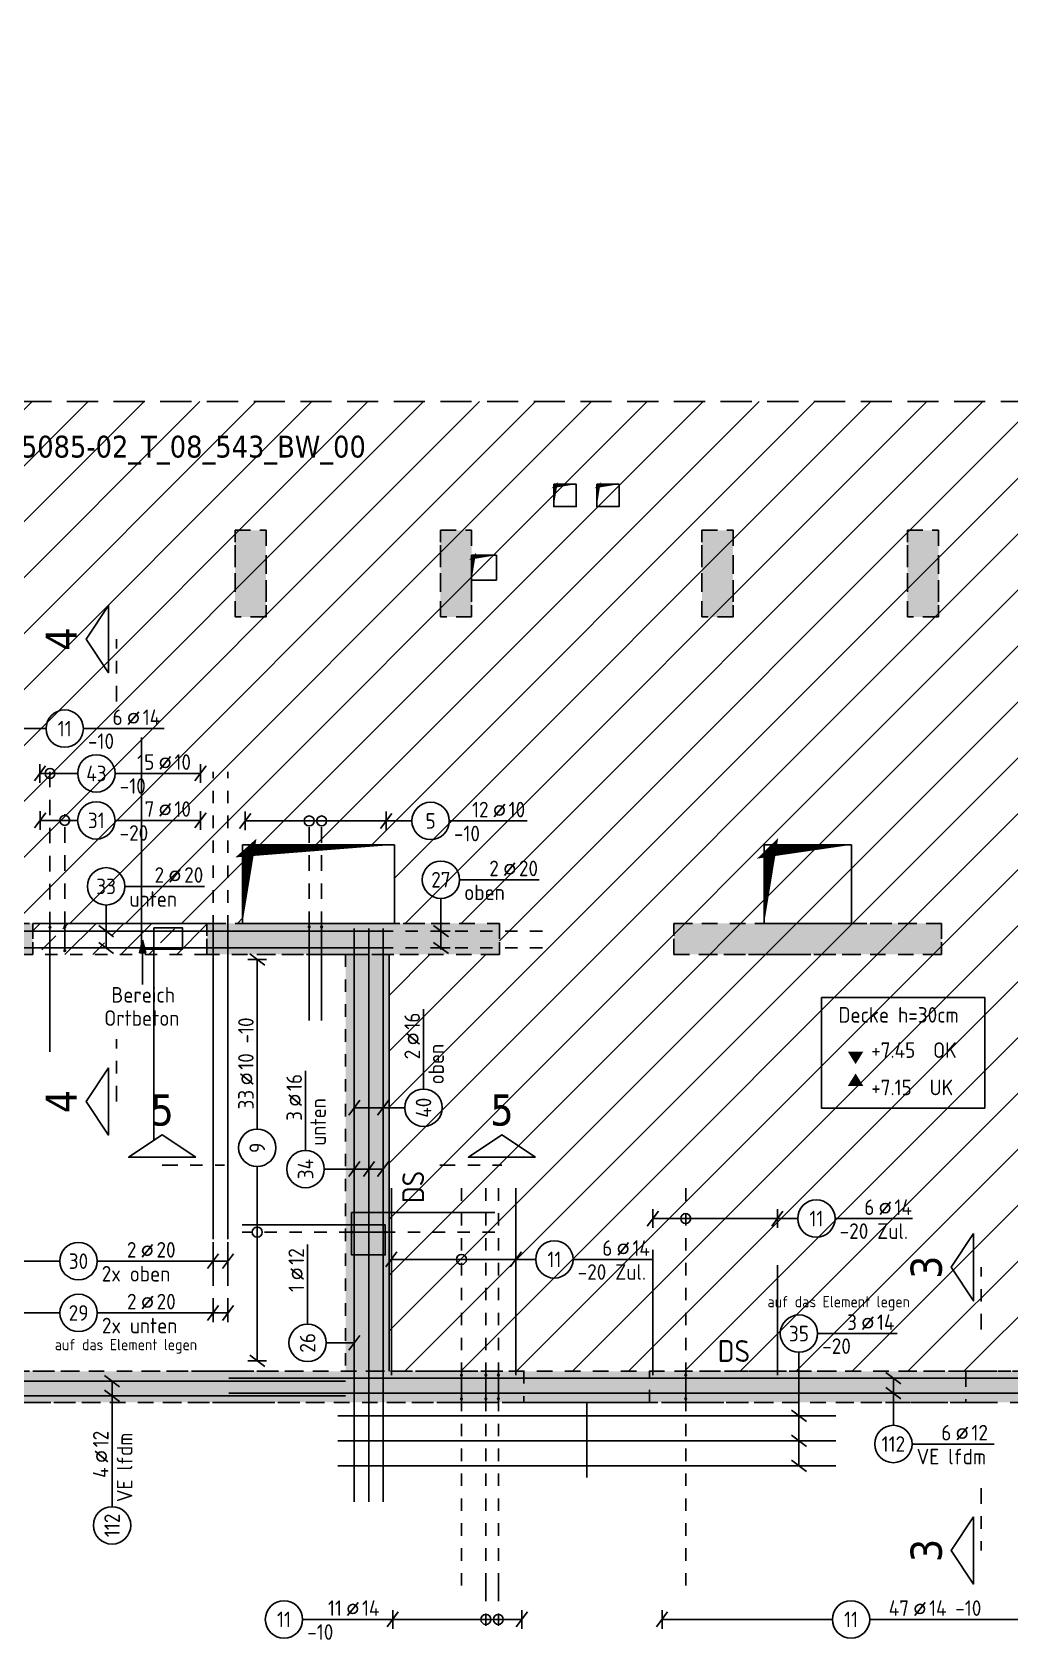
# Model space of a CAD drawing. Extents: x -5.2 to 88.6, y -7.1 to 49.1.
# Drawn here: x 26.42 to 34.27, y 22.62 to 35.52 of the extents above; entities that cross this region are included whole.
import ezdxf
from ezdxf.enums import TextEntityAlignment as Align

# ---------------------------------------------------------------- set-up
doc = ezdxf.new("R2010")
doc.units = 0
doc.header["$LTSCALE"] = 0.5
for name, pattern in [('AUSGEZOGEN', [1000.01, 1000, 0.01]), ('DASHED', [0.75, 0.5, -0.25]), ('DOT', [0.175, 0.05, -0.125]), ('HIDDEN2', [0.187, 0.125, -0.062]), ('STRICHPUNKT2', [0.55, 0.25, -0.125, 0.05, -0.125]), ('VERDECKT', [0.375, 0.25, -0.125])]:
    doc.linetypes.add(name, pattern=pattern)
for name, color, linetype in [('1.OG', 7, 'Continuous'), ('DD', 7, 'Continuous'), ('grau_hell', 7, 'Continuous'), ('grau_mittel', 7, 'Continuous'), ('HILFE', 7, 'Continuous'), ('koten', 7, 'Continuous'), ('OBJEKT', 7, 'Continuous'), ('RND', 7, 'Continuous'), ('SCHATTEN', 7, 'Continuous'), ('SCHNITTE', 7, 'Continuous'), ('SCHRAFF', 7, 'Continuous'), ('TEXT', 7, 'Continuous'), ('VERDECKT', 7, 'Continuous'), ('VERDECKT1', 7, 'Continuous')]:
    doc.layers.add(name, color=color, linetype=linetype)
doc.layers.add('NOPLOT', color=7, linetype='Continuous', plot=False)
doc.styles.add('helv', font='tahoma.ttf')
doc.styles.add('txt', font='isocp.shx')
pattern_1 = [(0, (0.988865, 56.354767), (0.01984375, 0.0396875), [0, -0.0396875])]

# ---------------------------------------------------------------- blocks, each defined once
blk = doc.blocks.new('SCHN-1')
at = {"layer": 'SCHNITTE', "color": 5, "linetype": 'Continuous'}
blk.add_lwpolyline([(0.54, 0.125), (0, 0.485), (-0.54, 0.125)], close=True, dxfattribs=at)
at = {"layer": 'SCHNITTE', "color": 6, "linetype": 'Continuous', "style": 'helv'}
blk.add_attdef('SCHN-1', text='', height=0.5, dxfattribs=at).set_placement((0, 0.635), align=Align.CENTER)
blk = doc.blocks.new('RND_LEI')
at = {"layer": 'RND', "color": 7, "linetype": 'Continuous'}
blk.add_line((1.022, 0.066), (1.19, 0.27), dxfattribs=at)
for centre, radius in [((0, 0), 0.3), ((1.106, 0.168), 0.075)]:
    blk.add_circle(centre, radius, dxfattribs=at)
at = {"layer": 'RND', "color": 7, "linetype": 'Continuous', "style": 'txt'}
blk.add_attdef('ANZ', text='', height=0.25, dxfattribs=at).set_placement((0.931, 0.057), align=Align.RIGHT)
for tag, p in [('DUM', (1.253, 0.057)), ('ABSTD', (1.674, 0.057)), ('POSTXT', (0.374, -0.327))]:
    blk.add_attdef(tag, p, '', height=0.25, dxfattribs=at)
blk.add_attdef('POSL', text='', height=0.25, dxfattribs=at).set_placement((0, 0), align=Align.MIDDLE)
blk = doc.blocks.new('lei_gre')
at = {"layer": 'RND', "color": 7, "linetype": 'Continuous'}
for p, q in [((-0.09, -0.12), (0.09, 0.12)), ((0, 0.15), (0, -0.15))]:
    blk.add_line(p, q, dxfattribs=at)
blk = doc.blocks.new('okrd_o')
at = {"layer": 'koten', "color": 7, "linetype": 'Continuous'}
blk.add_solid([(-0.125, 0.202), (0.125, 0.202), (0, 0)], dxfattribs=at)
at = {"layer": 'koten', "style": 'txt'}
blk.add_attdef('OKRD', (0.25, 0.1), '', height=0.25, dxfattribs=at)
blk = doc.blocks.new('okrd_u')
at = {"layer": 'koten', "color": 7, "linetype": 'Continuous'}
blk.add_solid([(-0.125, -0.202), (0.125, -0.202), (0, 0)], dxfattribs=at)
at = {"layer": 'koten', "style": 'txt'}
blk.add_attdef('OKRD', (0.25, -0.35), '', height=0.25, dxfattribs=at)
blk = doc.blocks.new('Pfeillinie')
at = {"layer": 'TEXT', "linetype": 'Continuous'}
blk.add_hatch(color=7, dxfattribs=at).paths.add_polyline_path([(0, 0), (-0.8, 0.2), (-0.8, 0), (-0.8, -0.2)])
at = {"layer": 'TEXT', "color": 7, "linetype": 'Continuous'}
for p, q in [((-0.8, 0), (-0.8, 0.2)), ((-0.8, 0.2), (0, 0)), ((-0.8, 0), (-0.8, -0.2)), ((-0.8, -0.2), (0, 0))]:
    blk.add_line(p, q, dxfattribs=at)

msp = doc.modelspace()

# ---------------------------------------------------------------- hatches: boundary and pattern name
at = {"layer": 'grau_hell', "linetype": 'AUSGEZOGEN'}
h = msp.add_hatch(dxfattribs=at)
h.set_pattern_fill('ANSI31', color=9, scale=0.1, style=0, double=1)
h.set_pattern_definition([(45, (0, 0.30097), (-0.2245064, 0.2245064), [])])
h.paths.add_polyline_path([(27.8228, 28.3684), (27.8228, 28.3684), (28.1078, 28.3684), (28.1078, 28.9984), (29.3278, 28.9984), (29.3278, 28.3684), (30.1728, 28.3684), (30.1728, 28.1184), (30.1728, 28.1184), (29.2853, 28.1184), (29.2853, 24.7734), (30.3678, 24.7734), (33.9178, 24.7734), (34.9278, 24.7734), (36.1728, 24.7734), (36.1728, 28.1184), (35.1228, 28.1184), (35.1228, 28.3684), (35.6728, 28.3684), (35.6728, 28.8684), (36.1728, 28.8684), (36.1728, 29.1484), (41.9977, 29.1484), (41.9977, 30.7734), (41.9978, 38.7234), (40.6978, 38.7234), (40.6978, 32.5577), (17.3228, 32.5577), (17.3228, 38.7234), (15.9978, 38.7234), (15.9978, 31.8934), (16.1878, 31.8934), (16.1878, 31.7134), (15.9978, 31.7134), (15.9978, 30.7734), (15.9978, 29.1484), (21.6478, 29.1484), (22.5328, 29.1484), (25.2978, 29.1484), (25.2978, 28.6184), (25.5478, 28.6184), (25.5478, 28.3684), (26.4228, 28.3684), (26.4228, 28.3684)])
at = {"layer": 'grau_hell'}
msp.add_hatch(color=9, dxfattribs=at).paths.add_polyline_path([(28.9353, 24.7734), (29.2853, 24.7734), (29.2853, 28.1184), (28.9353, 28.1184)])
at = {"layer": 'grau_mittel'}
h = msp.add_hatch(color=61, dxfattribs=at)
h.paths.add_polyline_path([(18.4478, 30.8284), (18.6978, 30.8284), (18.6978, 31.5234), (18.4478, 31.5234)])
h.paths.add_polyline_path([(20.7978, 31.5234), (20.5478, 31.5234), (20.5478, 30.8284), (20.7978, 30.8284)])
h.paths.add_polyline_path([(22.1978, 30.8284), (22.4478, 30.8284), (22.4478, 31.5234), (22.1978, 31.5234)])
h.paths.add_polyline_path([(24.5478, 31.5234), (24.2978, 31.5234), (24.2978, 30.8284), (24.5478, 30.8284)])
h.paths.add_polyline_path([(26.1978, 31.5234), (25.9478, 31.5234), (25.9478, 30.8284), (26.1978, 30.8284)])
h.paths.add_polyline_path([(29.9478, 31.5234), (29.6978, 31.5234), (29.6978, 30.8284), (29.9478, 30.8284)])
h.paths.add_polyline_path([(32.0478, 31.5234), (31.7978, 31.5234), (31.7978, 30.8284), (32.0478, 30.8284)])
h.paths.add_polyline_path([(33.6978, 31.5234), (33.4478, 31.5234), (33.4478, 30.8284), (33.6978, 30.8284)])
h.paths.add_polyline_path([(28.2978, 31.5234), (28.0478, 31.5234), (28.0478, 30.8284), (28.2978, 30.8284)])
h.paths.add_polyline_path([(35.7978, 31.5234), (35.5478, 31.5234), (35.5478, 30.8284), (35.7978, 30.8284)])
h.paths.add_polyline_path([(37.4478, 31.5234), (37.1978, 31.5234), (37.1978, 30.8284), (37.4478, 30.8284)])
h.paths.add_polyline_path([(39.5478, 31.5234), (39.2978, 31.5234), (39.2978, 30.8284), (39.5478, 30.8284)])
h = msp.add_hatch(color=61, dxfattribs=at)
h.paths.add_polyline_path([(16.1978, 29.1484), (16.1978, 28.8984), (17.2528, 28.8984), (17.2528, 29.1484)])
h.paths.add_polyline_path([(17.4528, 29.1484), (17.4528, 28.8984), (19.5828, 28.8984), (19.5828, 28.4034), (19.8328, 28.4034), (19.8328, 28.8984), (20.8928, 28.8984), (20.8928, 29.1484)])
h.paths.add_polyline_path([(21.6478, 29.1484), (21.2928, 29.1484), (21.2928, 28.8984), (21.6478, 28.8984)])
h.paths.add_polyline_path([(21.6478, 29.1484), (21.6478, 28.8984), (22.5328, 28.8984), (22.5328, 29.1484)])
h.paths.add_polyline_path([(22.5328, 29.1484), (22.5328, 28.8984), (22.6828, 28.8984), (22.9328, 28.8984), (23.8478, 28.8984), (23.8478, 24.7734), (22.9328, 24.7734), (22.6828, 24.7734), (21.3928, 24.7734), (21.3928, 24.5234), (25.5978, 24.5234), (25.5978, 24.7734), (25.2978, 24.7734), (25.0478, 24.7734), (24.0978, 24.7734), (24.0978, 28.8984), (25.0478, 28.8984), (25.0478, 28.1184), (25.2978, 28.1184), (26.4228, 28.1184), (26.4228, 28.3684), (25.2978, 28.3684), (25.2978, 29.1484)])
h = msp.add_hatch(color=61, dxfattribs=at)
h.paths.add_polyline_path([(30.1728, 28.1184), (30.1728, 28.3684), (27.8228, 28.3684), (27.8228, 28.1184)])
h.paths.add_polyline_path([(33.7228, 28.1184), (33.7228, 28.3684), (31.5728, 28.3684), (31.5728, 28.1184)])
h = msp.add_hatch(color=61, dxfattribs=at)
h.paths.add_polyline_path([(33.9178, 24.7734), (33.9178, 24.5234), (34.9278, 24.5234), (34.9278, 24.7734)])
h.paths.add_polyline_path([(35.1278, 24.7734), (34.9278, 24.7734), (34.9278, 24.5234), (35.1278, 24.5234)])
h.paths.add_polyline_path([(35.3278, 24.7734), (35.3278, 24.5234), (36.5728, 24.5234), (36.5728, 24.7734), (36.4228, 24.7734), (36.4228, 26.5484), (36.1728, 26.5484), (36.1728, 24.7734)])
msp.add_hatch(color=61, dxfattribs=at).paths.add_polyline_path([(33.9178, 24.5234), (33.9178, 24.7734), (25.7978, 24.7734), (25.7978, 24.5234)])
at = {"layer": 'SCHRAFF'}
h = msp.add_hatch(dxfattribs=at)
h.set_pattern_fill('DOTS', scale=0.025, double=1)
h.set_pattern_definition(pattern_1)
h.paths.add_polyline_path([(28.2978, 31.5234), (28.0478, 31.5234), (28.0478, 30.8284), (28.2978, 30.8284)])
h.paths.add_polyline_path([(29.6978, 30.8284), (29.9478, 30.8284), (29.9478, 31.5234), (29.6978, 31.5234)])
h.paths.add_polyline_path([(32.0478, 31.5234), (31.7978, 31.5234), (31.7978, 30.8284), (32.0478, 30.8284)])
h.paths.add_polyline_path([(33.4478, 30.8284), (33.6978, 30.8284), (33.6978, 31.5234), (33.4478, 31.5234)])
h.paths.add_polyline_path([(35.7978, 31.5234), (35.5478, 31.5234), (35.5478, 30.8284), (35.7978, 30.8284)])
h.paths.add_polyline_path([(37.1978, 30.8284), (37.4478, 30.8284), (37.4478, 31.5234), (37.1978, 31.5234)])
h.paths.add_polyline_path([(39.5478, 31.5234), (39.2978, 31.5234), (39.2978, 30.8284), (39.5478, 30.8284)])
h = msp.add_hatch(dxfattribs=at)
h.set_pattern_fill('DOTS', scale=0.025, double=1)
h.set_pattern_definition(pattern_1)
h.paths.add_polyline_path([(27.8228, 28.3684), (27.8228, 28.1184), (30.1728, 28.1184), (30.1728, 28.3684)], flags=17)
h.paths.add_polyline_path([(33.7228, 28.1184), (33.7228, 28.3684), (31.5728, 28.3684), (31.5728, 28.1184)])
h.paths.add_polyline_path([(30.3678, 24.5234), (30.3678, 24.7734), (25.2978, 24.7734), (25.0478, 24.7734), (24.0978, 24.7734), (24.0978, 28.8984), (25.0478, 28.8984), (25.0478, 28.1184), (25.2978, 28.1184), (26.4228, 28.1184), (26.4228, 28.3684), (25.2978, 28.3684), (25.2978, 29.1484), (22.5328, 29.1484), (22.5328, 28.8984), (22.6828, 28.8984), (22.9328, 28.8984), (23.8478, 28.8984), (23.8478, 24.7734), (22.9328, 24.7734), (22.6828, 24.7734), (21.1178, 24.7734), (21.1178, 24.5234)])
h = msp.add_hatch(dxfattribs=at)
h.set_pattern_fill('DOTS', scale=0.025, double=1)
h.set_pattern_definition(pattern_1)
h.paths.add_polyline_path([(36.1728, 24.7734), (31.3778, 24.7734), (31.3778, 24.5234), (36.5728, 24.5234), (36.5728, 24.7734), (36.4228, 24.7734), (36.4228, 26.7484), (36.5728, 26.7484), (36.5728, 26.9984), (36.4228, 26.9984), (36.4228, 28.8984), (41.9978, 28.8984), (41.9978, 28.0332), (42.2478, 28.0332), (42.2478, 29.1484), (36.1728, 29.1484), (36.1728, 28.3684), (35.1228, 28.3684), (35.1228, 28.1184), (36.1728, 28.1184)])
h.paths.add_polyline_path([(39.0478, 24.7734), (37.4578, 24.7734), (37.4578, 24.5234), (42.2478, 24.5234), (42.2478, 25.2334), (41.9978, 25.2334), (41.9978, 24.7734), (39.2978, 24.7734), (39.2978, 26.7484), (41.9978, 26.7484), (41.9978, 26.2834), (42.2478, 26.2834), (42.2478, 27.1482), (41.9978, 27.1482), (41.9978, 26.9984), (37.4578, 26.9984), (37.4578, 26.7484), (39.0478, 26.7484)])
at = {"layer": 'SCHRAFF', "linetype": 'DOT', "transparency": 33554687}
h = msp.add_hatch(dxfattribs=at)
h.set_pattern_fill('ANSI33', color=171, scale=0.05, double=1)
h.set_pattern_definition([(45, (-0.66973, 7.9514), (-0.2245064, 0.2245064), []), (45, (-0.44523, 7.9514), (-0.2245064, 0.2245064), [0.15875, -0.079375])])
h.paths.add_polyline_path([(27.8228, 28.3684), (26.4228, 28.3684), (26.4228, 28.1184), (27.8228, 28.1184)])

# ---------------------------------------------------------------- linework, layer by layer
at = {"layer": '1.OG', "color": 7, "linetype": 'DOT', "lineweight": -2}
for points in [[(28.0478, 31.5234), (28.2978, 31.5234), (28.2978, 30.8284), (28.0478, 30.8284)], [(29.6978, 31.5234), (29.9478, 31.5234), (29.9478, 30.8284), (29.6978, 30.8284)], [(31.7978, 31.5234), (32.0478, 31.5234), (32.0478, 30.8284), (31.7978, 30.8284)], [(33.4478, 31.5234), (33.6978, 31.5234), (33.6978, 30.8284), (33.4478, 30.8284)], [(27.8228, 28.1184), (30.1728, 28.1184), (30.1728, 28.3684), (27.8228, 28.3684)], [(31.5728, 28.1184), (33.7228, 28.1184), (33.7228, 28.3684), (31.5728, 28.3684)]]:
    msp.add_lwpolyline(points, close=True, dxfattribs=at)
for points in [[(31.3778, 24.7734), (36.1728, 24.7734), (36.1728, 28.1184), (35.1228, 28.1184), (35.1228, 28.3684), (36.1728, 28.3684), (36.1728, 29.1484), (42.2478, 29.1484), (42.2478, 28.0332), (41.9978, 28.0332), (41.9978, 28.8984), (36.4228, 28.8984), (36.4228, 26.9984), (36.5728, 26.9984), (36.5728, 26.7484), (36.4228, 26.7484), (36.4228, 24.7734), (36.5728, 24.7734), (36.5728, 24.5234), (31.3778, 24.5234), (31.3778, 24.7734)], [(25.2978, 28.3684), (26.4228, 28.3684), (26.4228, 28.1184), (25.2978, 28.1184)], [(25.2978, 24.7734), (30.3678, 24.7734), (30.3678, 24.5234), (21.1178, 24.5234)]]:
    msp.add_lwpolyline(points, dxfattribs=at)
at = {"layer": 'DD', "color": 7, "linetype": 'AUSGEZOGEN'}
for points in [[(30.6078, 31.8934), (30.7878, 31.8934), (30.7878, 31.7134), (30.6078, 31.7134)], [(30.9528, 31.8934), (31.1328, 31.8934), (31.1328, 31.7134), (30.9528, 31.7134)], [(29.9478, 31.1234), (30.1478, 31.1234), (30.1478, 31.3234), (29.9478, 31.3234)], [(28.1078, 28.9984), (29.3278, 28.9984), (29.3278, 28.3684), (28.1078, 28.3684)], [(32.2978, 28.9984), (32.9978, 28.9984), (32.9978, 28.3684), (32.2978, 28.3684)]]:
    msp.add_lwpolyline(points, close=True, dxfattribs=at)
at = {"layer": 'HILFE', "color": 102, "linetype": 'DASHED'}
msp.add_line((17.3228, 32.5577), (40.6978, 32.5577), dxfattribs=at)
at = {"layer": 'HILFE', "color": 171, "linetype": 'DOT'}
msp.add_lwpolyline([(26.4228, 28.3684), (27.8228, 28.3684), (27.8228, 28.1184), (26.4228, 28.1184)], close=True, dxfattribs=at)
at = {"layer": 'NOPLOT', "color": 191, "linetype": 'AUSGEZOGEN'}
for p, q in [((30.3678, 24.5234), (31.3778, 24.5234)), ((30.8728, 24.5234), (30.8728, 23.9194))]:
    msp.add_line(p, q, dxfattribs=at)
at = {"layer": 'NOPLOT', "color": 191, "linetype": 'Continuous'}
for points in [[(27.3963, 26.6312), (27.3963, 28.3312), (27.6263, 28.3312), (27.6263, 28.1612), (27.2963, 28.1612), (27.2963, 29.8612)], [(29.3037, 26.2423), (29.3037, 24.7423)], [(30.3037, 26.2423), (30.3037, 24.7423)], [(30.1346, 26.0471), (28.9846, 26.0471), (28.9846, 25.7071), (29.2546, 25.7071), (29.2546, 25.9471), (28.1046, 25.9471)], [(31.4034, 25.7475), (31.4034, 24.7423)], [(32.4034, 25.6233), (32.4034, 24.7423)]]:
    msp.add_lwpolyline(points, dxfattribs=at)
at = {"layer": 'OBJEKT', "color": 7, "linetype": 'AUSGEZOGEN'}
for p, q in [((26.4228, 28.3684), (27.8228, 28.3684)), ((29.2853, 28.1184), (29.2853, 24.7734))]:
    msp.add_line(p, q, dxfattribs=at)
at = {"layer": 'OBJEKT', "color": 7, "linetype": 'HIDDEN2'}
msp.add_line((28.9353, 28.1184), (28.9353, 24.7734), dxfattribs=at)
at = {"layer": 'RND', "color": 7, "linetype": 'AUSGEZOGEN'}
for p, q in [((26.1603, 29.9317), (26.5298, 29.9317)), ((26.8298, 29.9317), (27.4781, 29.9317)), ((26.4812, 29.5719), (26.7847, 29.5719)), ((27.0847, 29.5719), (27.7713, 29.5719)), ((26.784, 29.1949), (26.4832, 29.1949)), ((27.084, 29.1949), (27.7702, 29.1949)), ((28.129, 29.1906), (29.2619, 29.1906)), ((29.2619, 29.1906), (29.4686, 29.1906)), ((29.7686, 29.1906), (30.3946, 29.1906)), ((27.1628, 28.6655), (27.8028, 28.6655)), ((29.8513, 28.7185), (30.4913, 28.7185)), ((28.2262, 26.7166), (28.2262, 28.0775)), ((29.5618, 27.0383), (29.5618, 27.6783)), ((28.6142, 26.5458), (28.6142, 27.1858)), ((28.2262, 24.856), (28.2262, 26.4166)), ((32.4034, 25.9989), (31.4034, 25.9989)), ((32.5671, 25.9989), (32.4034, 25.9989)), ((32.8671, 25.9989), (33.4901, 25.9989)), ((28.6307, 25.151), (28.6307, 25.791)), ((27.6004, 25.6568), (26.9405, 25.6568)), ((30.3037, 25.6707), (29.3037, 25.6707)), ((30.4628, 25.6707), (30.3037, 25.6707)), ((30.7628, 25.6707), (31.4023, 25.6707)), ((27.6015, 25.241), (26.9416, 25.241)), ((32.727, 25.0756), (33.367, 25.0756)), ((27.0606, 23.6859), (27.0606, 24.3459)), ((33.4854, 24.1889), (34.1454, 24.1889)), ((29.3142, 22.7806), (28.591, 22.7806)), ((28.591, 22.7806), (29.4973, 22.7806)), ((30.3514, 22.7806), (29.3142, 22.7806)), ((31.4775, 22.7806), (32.8454, 22.7806)), ((33.1454, 22.7806), (36.1204, 22.7806))]:
    msp.add_line(p, q, dxfattribs=at)
at = {"layer": 'RND', "color": 102, "linetype": 'VERDECKT'}
for p, q in [((26.5619, 28.3359), (26.5619, 29.6219)), ((26.6803, 28.3396), (26.6803, 29.2449)), ((28.6434, 28.3396), (28.6434, 29.2406)), ((28.7434, 28.3396), (28.7434, 29.2406)), ((27.8714, 25.8091), (27.8714, 25.241)), ((27.9914, 25.8091), (27.9914, 25.241)), ((30.0627, 23.0522), (30.0627, 22.7306)), ((30.1627, 23.0522), (30.1627, 22.7306))]:
    msp.add_line(p, q, dxfattribs=at)
at = {"layer": 'RND', "color": 1, "linetype": 'HIDDEN2'}
for p, q in [((27.8714, 28.3335), (27.8714, 29.5835)), ((27.9914, 28.3335), (27.9914, 29.5835))]:
    msp.add_line(p, q, dxfattribs=at)
at = {"layer": 'RND', "color": 102, "linetype": 'AUSGEZOGEN'}
for p, q in [((29.7013, 28.5685), (29.7013, 28.1589)), ((27.0128, 28.5155), (27.0128, 28.1707)), ((29.4118, 26.8883), (29.0057, 26.8883)), ((28.7642, 26.3958), (29.2383, 26.3958)), ((26.6405, 25.6568), (26.2455, 25.6568)), ((27.6004, 25.6568), (27.9914, 25.6568)), ((26.6416, 25.241), (26.2455, 25.241)), ((27.6015, 25.241), (27.9914, 25.241)), ((29.0057, 25.001), (28.7807, 25.001)), ((32.577, 24.9256), (32.577, 24.0146)), ((27.0606, 24.3459), (27.0606, 24.6939)), ((33.3354, 24.7167), (33.3354, 24.3389))]:
    msp.add_line(p, q, dxfattribs=at)
at = {"layer": 'RND', "color": 1, "linetype": 'AUSGEZOGEN'}
for points in [[(25.0669, 28.3064), (29.2169, 28.3064)], [(26.5619, 28.3359), (26.5619, 27.3359)], [(26.6803, 28.3396), (26.6803, 28.1495)], [(27.8714, 25.8335), (27.8714, 28.3335)], [(27.9914, 25.8335), (27.9914, 28.3335)], [(28.6434, 28.3396), (28.6434, 27.5896)], [(28.7434, 28.3396), (28.7434, 27.5896)], [(29.0057, 28.326), (29.0057, 23.726)], [(29.1236, 28.326), (29.1236, 23.726)], [(29.2383, 28.326), (29.2383, 23.726)], [(25.0669, 28.1707), (29.2169, 28.1707)], [(28.9846, 25.8895), (29.2546, 25.8895)], [(22.0828, 24.6939), (28.9353, 24.6939)], [(27.9978, 24.7167), (37.0228, 24.7167)], [(29.8664, 24.7423), (29.8664, 24.5522)], [(30.0627, 24.7423), (30.0627, 24.5522)], [(30.1627, 24.7423), (30.1627, 24.5522)], [(31.6675, 24.7423), (31.6675, 24.5522)], [(22.0828, 24.5749), (28.9353, 24.5749)], [(27.9978, 24.5977), (37.0228, 24.5977)], [(32.8728, 24.4146), (28.8728, 24.4146)], [(32.8728, 24.2146), (28.8728, 24.2146)], [(32.8728, 24.0146), (28.8728, 24.0146)]]:
    msp.add_lwpolyline(points, dxfattribs=at)
at = {"layer": 'RND', "color": 7, "linetype": 'AUSGEZOGEN', "const_width": 0.0125}
for points in [[(26.5557, 28.3359, 1), (26.5682, 28.3359, 1)], [(26.6803, 28.3459, 1), (26.6803, 28.3334, 1)], [(28.6434, 28.3459, 1), (28.6434, 28.3334, 1)], [(28.7434, 28.3459, 1), (28.7434, 28.3334, 1)], [(26.6803, 28.1557, 1), (26.6803, 28.1432, 1)], [(28.9783, 25.8895, 1), (28.9908, 25.8895, 1)], [(29.2483, 25.8895, 1), (29.2608, 25.8895, 1)], [(29.8664, 24.7486, 1), (29.8664, 24.7361, 1)], [(30.0627, 24.7486, 1), (30.0627, 24.7361, 1)], [(30.1627, 24.7486, 1), (30.1627, 24.7361, 1)], [(31.6675, 24.7486, 1), (31.6675, 24.7361, 1)], [(29.8664, 24.5584, 1), (29.8664, 24.5459, 1)], [(30.0627, 24.5584, 1), (30.0627, 24.5459, 1)], [(30.1627, 24.5584, 1), (30.1627, 24.5459, 1)], [(31.6675, 24.5584, 1), (31.6675, 24.5459, 1)]]:
    msp.add_lwpolyline(points, format="xyb", close=True, dxfattribs=at)
at = {"layer": 'RND', "color": 1, "linetype": 'HIDDEN2'}
for points in [[(29.2169, 28.3064), (30.5669, 28.3064)], [(29.2169, 28.1707), (30.5669, 28.1707)]]:
    msp.add_lwpolyline(points, dxfattribs=at)
at = {"layer": 'RND', "color": 102, "linetype": 'AUSGEZOGEN'}
msp.add_lwpolyline([(27.306, 28.2331), (27.306, 27.8773)], dxfattribs=at)
at = {"layer": 'RND', "color": 1, "linetype": 'DOT'}
for points in [[(29.8664, 26.2423), (29.8664, 24.7423)], [(30.0627, 26.2423), (30.0627, 24.7423)], [(30.1627, 26.2423), (30.1627, 24.7423)], [(31.6675, 26.2423), (31.6675, 24.7423)], [(28.9846, 25.8895), (28.1046, 25.8895)], [(30.1346, 25.8895), (29.2546, 25.8895)], [(29.8664, 24.5522), (29.8664, 23.0522)], [(30.0627, 24.5522), (30.0627, 23.0522)], [(30.1627, 24.5522), (30.1627, 23.0522)], [(31.6675, 24.5522), (31.6675, 23.0522)]]:
    msp.add_lwpolyline(points, dxfattribs=at)
at = {"layer": 'RND', "color": 7, "linetype": 'AUSGEZOGEN'}
for centre in [(26.5619, 29.5719), (26.6803, 29.1949), (28.6434, 29.1906), (28.7434, 29.1906), (31.6675, 25.9989), (28.2262, 25.8895), (29.8664, 25.6707), (30.0627, 22.7806), (30.1627, 22.7806)]:
    msp.add_circle(centre, 0.04, dxfattribs=at)
at = {"layer": 'SCHATTEN', "color": 1, "linetype": 'AUSGEZOGEN'}
for points in [[(30.6078, 31.7134, 0, 0.0294, 0), (30.6224, 31.8922, 0, 0, 0), (30.609, 31.8788, 0.0294, 0, 0), (30.7878, 31.8934, 0, 0, 0)], [(30.9528, 31.7134, 0, 0.0294, 0), (30.9674, 31.8922, 0, 0, 0), (30.954, 31.8788, 0.0294, 0, 0), (31.1328, 31.8934, 0, 0, 0)], [(29.9478, 31.1234, 0, 0.0326, 0), (29.964, 31.3221, 0, 0, 0), (29.9491, 31.3072, 0.0326, 0, 0), (30.1478, 31.3234, 0, 0, 0)], [(28.1078, 28.3684, 0, 0.1027, 0), (28.159, 28.9942, 0, 0, 0), (28.1097, 28.9505, 0.0959, 0, 0), (29.3278, 28.9984, 0, 0, 0)], [(32.2978, 28.3684, 0, 0.1027, 0), (32.349, 28.9942, 0, 0, 0), (32.3015, 28.9479, 0.1013, 0, 0), (32.9978, 28.9984, 0, 0, 0)]]:
    msp.add_lwpolyline(points, format="xyseb", dxfattribs=at)
at = {"layer": 'SCHNITTE', "color": 5, "linetype": 'STRICHPUNKT2'}
for p, q in [((27.0948, 30.1501), (27.0948, 30.6501)), ((27.0948, 26.9387), (27.0948, 27.4387)), ((27.4626, 26.4278), (27.9626, 26.4278)), ((29.6917, 26.4278), (30.1917, 26.4278)), ((34.0414, 25.1077), (34.0414, 25.6077)), ((34.0414, 23.8342), (34.0414, 23.3342))]:
    msp.add_line(p, q, dxfattribs=at)
at = {"layer": 'TEXT', "color": 1, "linetype": 'AUSGEZOGEN'}
msp.add_lwpolyline([(32.7577, 27.7745), (34.0695, 27.7745), (34.0695, 26.8854), (32.7577, 26.8854)], close=True, dxfattribs=at)
at = {"layer": 'VERDECKT', "color": 7, "linetype": 'VERDECKT', "lineweight": -2}
for points in [[(28.0478, 31.5234), (28.2978, 31.5234), (28.2978, 30.8284), (28.0478, 30.8284)], [(29.6978, 31.5234), (29.9478, 31.5234), (29.9478, 30.8284), (29.6978, 30.8284)], [(31.7978, 31.5234), (32.0478, 31.5234), (32.0478, 30.8284), (31.7978, 30.8284)], [(33.4478, 31.5234), (33.6978, 31.5234), (33.6978, 30.8284), (33.4478, 30.8284)], [(27.8228, 28.3684), (30.1728, 28.3684), (30.1728, 28.1184), (27.8228, 28.1184)], [(31.5728, 28.3684), (33.7228, 28.3684), (33.7228, 28.1184), (31.5728, 28.1184)]]:
    msp.add_lwpolyline(points, close=True, dxfattribs=at)
for points in [[(25.2978, 28.3684), (26.4228, 28.3684), (26.4228, 28.1184), (25.2978, 28.1184)], [(25.2978, 24.7734), (33.9178, 24.7734), (33.9178, 24.5234), (20.9928, 24.5234)]]:
    msp.add_lwpolyline(points, dxfattribs=at)
at = {"layer": 'VERDECKT1', "color": 7, "linetype": 'DASHED'}
for p, q in [((33.9178, 24.7734), (34.9278, 24.7734)), ((33.9178, 24.5234), (34.9278, 24.5234))]:
    msp.add_line(p, q, dxfattribs=at)

# ---------------------------------------------------------------- block references
at = {"layer": 'koten', "color": 6, "linetype": 'AUSGEZOGEN', "xscale": 0.5, "yscale": 0.5, "zscale": 0.5}
for name, p, values in [('okrd_o', (33.0319, 27.2384), {'OKRD': '+7.45  OK'}), ('okrd_u', (33.0319, 27.1634), {'OKRD': '+7.15  UK'})]:
    msp.add_blockref(name, p, dxfattribs=at).add_auto_attribs(values)
at = {"layer": 'RND', "color": 7, "linetype": 'AUSGEZOGEN', "xscale": 0.5, "yscale": 0.5, "zscale": 0.5}
for p, values in [((26.6798, 29.9317), {'POSL': '11', 'DUM': '14', 'ANZ': '6', 'POSTXT': '-10'}), ((26.9347, 29.5719), {'POSL': '43', 'DUM': '10', 'ANZ': '15', 'POSTXT': '-10'}), ((26.934, 29.1949), {'POSL': '31', 'DUM': '10', 'ANZ': '7', 'POSTXT': '-20'}), ((29.6186, 29.1906), {'POSL': '5', 'DUM': '10', 'ANZ': '12', 'POSTXT': '-10'}), ((27.0128, 28.6655), {'POSL': '33', 'DUM': '20', 'ANZ': '2', 'POSTXT': 'unten'}), ((29.7013, 28.7185), {'POSL': '27', 'DUM': '20', 'ANZ': '2', 'POSTXT': 'oben'}), ((32.7171, 25.9989), {'POSL': '11', 'DUM': '14', 'ANZ': '6', 'POSTXT': '-20 Zul.'}), ((30.6128, 25.6707), {'POSL': '11', 'DUM': '14', 'ANZ': '6', 'POSTXT': '-20 Zul.'}), ((26.7905, 25.6568), {'POSL': '30', 'DUM': '20', 'ANZ': '2', 'POSTXT': '2x oben'}), ((26.7916, 25.241), {'POSL': '29', 'DUM': '20', 'ANZ': '2', 'POSTXT': '2x unten'}), ((32.577, 25.0756), {'POSL': '35', 'DUM': '14', 'ANZ': '3', 'POSTXT': '-20'}), ((33.3354, 24.1889), {'POSL': '112', 'DUM': '12', 'ANZ': '6', 'POSTXT': 'VE lfdm'}), ((28.441, 22.7806), {'POSL': '11', 'DUM': '14', 'ANZ': '11', 'POSTXT': '-10'}), ((32.9954, 22.7806), {'POSL': '11', 'DUM': '14', 'ANZ': '47', 'ABSTD': '-10'})]:
    msp.add_blockref('RND_LEI', p, dxfattribs=at).add_auto_attribs(values)
for p in [(26.4812, 29.5719), (27.7713, 29.5719), (28.129, 29.1906), (29.2619, 29.1906), (29.0057, 26.3958), (29.1236, 26.3958), (29.2383, 26.3958), (27.8714, 25.6568), (27.9914, 25.6568), (27.8714, 25.241), (27.9914, 25.241), (31.4775, 22.7806)]:
    msp.add_blockref('lei_gre', p, dxfattribs=at)
for p, rotation in [((26.4832, 29.1949), 180), ((27.7702, 29.1949), 180), ((28.2262, 28.0775), 90), ((31.4034, 25.9989), 180), ((32.4034, 25.9989), 180), ((29.3037, 25.6707), 180), ((30.3037, 25.6707), 180), ((28.2262, 24.856), 90), ((29.3142, 22.7806), 180), ((30.3514, 22.7806), 180)]:
    msp.add_blockref('lei_gre', p, dxfattribs=dict(at, rotation=rotation))
at = {"layer": 'RND', "color": 102, "linetype": 'AUSGEZOGEN'}
for name, p, xscale, yscale, zscale, rotation in [('lei_gre', (27.0128, 28.3064), 0.5, 0.5, 0.5, 270), ('lei_gre', (29.7013, 28.3064), 0.5, 0.5, 0.5, 270), ('lei_gre', (27.0128, 28.1707), 0.5, 0.5, 0.5, 270), ('Pfeillinie', (27.306, 28.2331), -0.125, 0.125, 0.125, 270), ('lei_gre', (29.7013, 28.1707), 0.5, 0.5, 0.5, 270), ('lei_gre', (29.0057, 26.8883), 0.5, 0.5, 0.5, 180), ('lei_gre', (29.2383, 26.8883), 0.5, 0.5, 0.5, 180), ('lei_gre', (29.0057, 25.001), 0.5, 0.5, 0.5, 180.0000000000007), ('lei_gre', (27.0606, 24.6939), 0.5, 0.5, 0.5, 90), ('lei_gre', (33.3354, 24.7167), 0.5, 0.5, 0.5, 270), ('lei_gre', (27.0606, 24.5749), 0.5, 0.5, 0.5, 90), ('lei_gre', (33.3354, 24.5977), 0.5, 0.5, 0.5, 270), ('lei_gre', (32.577, 24.4146), 0.5, 0.5, 0.5, 270), ('lei_gre', (32.577, 24.2146), 0.5, 0.5, 0.5, 270), ('lei_gre', (32.577, 24.0146), 0.5, 0.5, 0.5, 270)]:
    msp.add_blockref(name, p, dxfattribs=dict(at, xscale=xscale, yscale=yscale, zscale=zscale, rotation=rotation))
at = {"layer": 'RND', "color": 7, "linetype": 'AUSGEZOGEN', "xscale": 0.5, "yscale": 0.5, "zscale": 0.5, "rotation": 90}
for p, values in [((29.5618, 26.8883), {'POSL': '40', 'DUM': '16', 'ANZ': '2', 'POSTXT': 'oben'}), ((28.2262, 26.5666), {'POSL': '9', 'DUM': '10', 'ANZ': '33', 'ABSTD': '-10'}), ((28.6142, 26.3958), {'POSL': '34', 'DUM': '16', 'ANZ': '3', 'POSTXT': 'unten'}), ((28.6307, 25.001), {'POSL': '26', 'DUM': '12', 'ANZ': '1'}), ((27.0606, 23.5359), {'POSL': '112', 'DUM': '12', 'ANZ': '4', 'POSTXT': 'VE lfdm'})]:
    msp.add_blockref('RND_LEI', p, dxfattribs=at).add_auto_attribs(values)
at = {"layer": 'SCHNITTE', "color": 5, "linetype": 'STRICHPUNKT2', "xscale": 0.5, "yscale": 0.5, "zscale": 0.5, "rotation": 90}
for p, values in [((27.0948, 30.6501), {'SCHN-1': '4'}), ((27.0948, 26.9387), {'SCHN-1': '4'}), ((34.0414, 25.6077), {'SCHN-1': '3'}), ((34.0414, 23.3342), {'SCHN-1': '3'})]:
    msp.add_blockref('SCHN-1', p, dxfattribs=at).add_auto_attribs(values)
at = {"layer": 'SCHNITTE', "color": 5, "linetype": 'STRICHPUNKT2', "xscale": 0.5, "yscale": 0.5, "zscale": 0.5}
for p in [(27.4626, 26.4278), (30.1917, 26.4278)]:
    msp.add_blockref('SCHN-1', p, dxfattribs=at).add_auto_attribs({'SCHN-1': '5'})

# ---------------------------------------------------------------- texts
at = {"layer": 'TEXT', "color": 1, "linetype": 'AUSGEZOGEN'}
for s, height, style, p in [('Anschlussplan Nr. P5_15085-02_T_08_543_BW_00', 0.175, 'helv', (23.9288, 32.1077)), ('Decke h=30cm', 0.125, 'txt', (32.8938, 27.5713))]:
    msp.add_text(s, height=height, dxfattribs=dict(at, style=style)).set_placement(p)
at = {"layer": 'TEXT', "color": 7, "linetype": 'AUSGEZOGEN', "style": 'txt'}
for s, p in [('Bereich', (27.0549, 27.7322)), ('Ortbeton', (26.9974, 27.5458))]:
    msp.add_text(s, height=0.125, dxfattribs=at).set_placement(p)
at = {"layer": 'TEXT', "color": 1, "linetype": 'AUSGEZOGEN', "style": 'txt'}
for rotation, p in [(90, (29.5664, 26.1218)), (0, (31.9246, 24.848))]:
    msp.add_text('DS', height=0.175, rotation=rotation, dxfattribs=at).set_placement(p)
at = {"layer": 'TEXT', "color": 102, "linetype": 'AUSGEZOGEN', "style": 'txt'}
for p in [(32.3246, 25.2865), (26.6002, 24.9417)]:
    msp.add_text('auf das Element legen', height=0.09, dxfattribs=at).set_placement(p)

doc.saveas('drawing.dxf')
